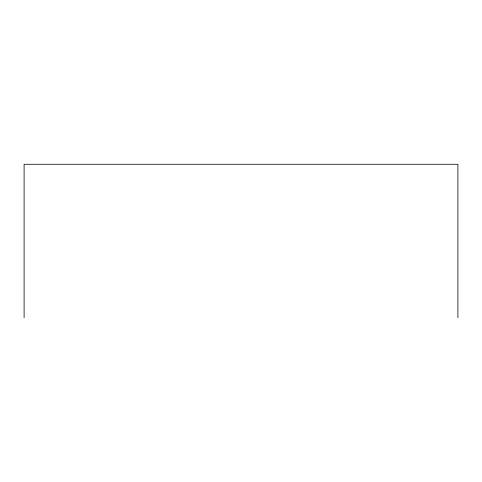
<?xml version="1.0" encoding="UTF-8"?>
<svg xmlns="http://www.w3.org/2000/svg" width="482" height="482" viewBox="0 0 482 482"><rect width="100%" height="100%" fill="white"/><g stroke="black" fill="none" stroke-linecap="round" stroke-linejoin="round"><path stroke-width="0.72" d="M457.9 317.722L457.9 164.278L24.1 164.278L24.1 317.722"/></g></svg>
